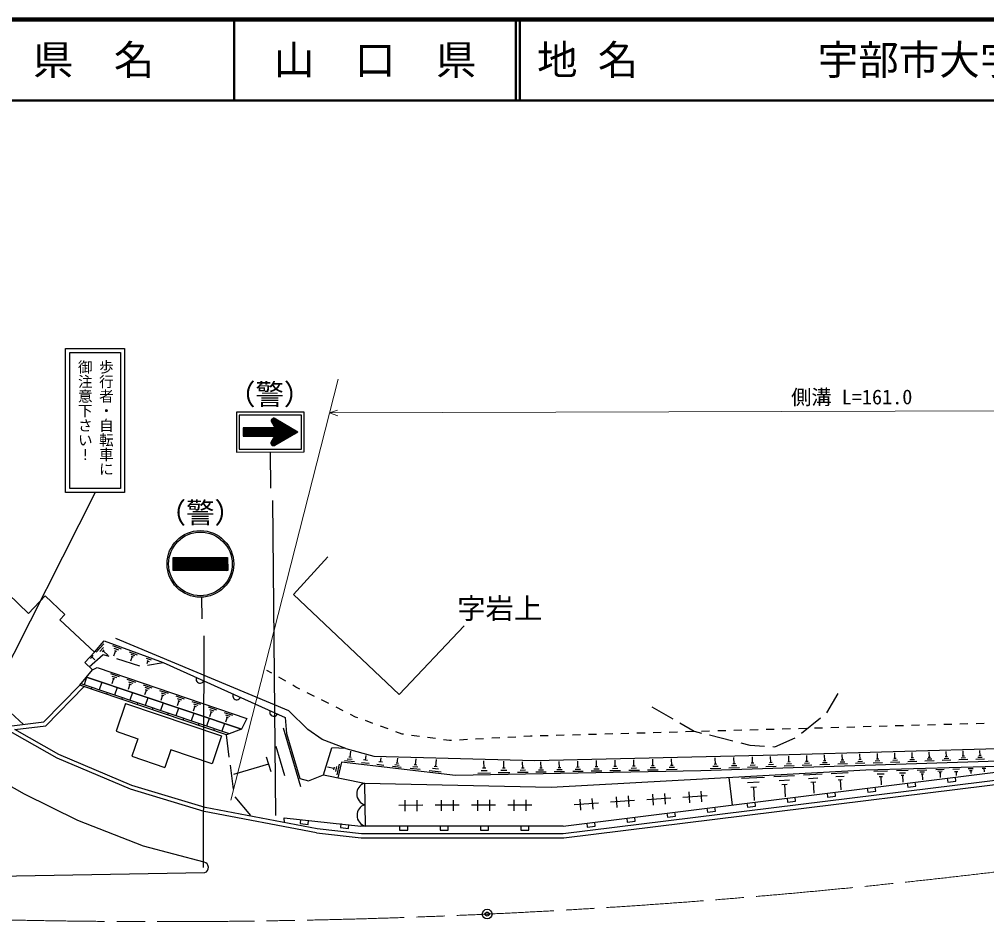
# Model space of a CAD drawing. Units: millimetres, scale not verified. Extents: x 40000 to 680000, y 20000 to 380000.
# Drawn here: x 306460 to 425874, y 268650 to 380000 of the extents above; entities that cross this region are included whole.
import ezdxf
from ezdxf.enums import TextEntityAlignment as Align

# ---------------------------------------------------------------- set-up
doc = ezdxf.new("R2010")
doc.units = ezdxf.units.MM
doc.header["$LTSCALE"] = 1000
doc.header["$PDMODE"] = 32
doc.header["$PDSIZE"] = 500
doc.linetypes.add('CHAIN', pattern=[18.5, 12, -1.5, 3.5, -1.5])
for name, color, linetype, lineweight in [('M-BGD', 7, 'Continuous', 25), ('M-BMK', 2, 'CHAIN', 13), ('M-BMK-HTXT', 7, 'Continuous', 13), ('M-BMK-SRVR', 3, 'Continuous', 25), ('M-STR-HTXT', 7, 'Continuous', 13), ('M-STR-STRC', 7, 'Continuous', 25), ('M-TTL', 2, 'Continuous', 140), ('M-TTL-LINE', 7, 'Continuous', 50)]:
    doc.layers.add(name, color=color, linetype=linetype, lineweight=lineweight)
doc.layers.add('M-TTL-TXT', color=7, linetype='Continuous')
doc.styles.add('@ＭＳ ゴシック', font='')
doc.styles.add('ＭＳ ゴシック', font='')
doc.styles.get('@ＭＳ ゴシック').set_extended_font_data('@MS Gothic')
doc.styles.get('ＭＳ ゴシック').set_extended_font_data('MS Gothic')

msp = doc.modelspace()

# ---------------------------------------------------------------- hatches: boundary and pattern name
at = {"layer": 'M-STR-STRC'}
h = msp.add_hatch(dxfattribs=at)
h.set_pattern_fill('USER', color=256, style=0, pattern_type=2)
h.set_pattern_definition([(45.1025, (340838, 329060), (-141.674, 141.168), []), (45.1025, (340838, 329201), (-141.674, 141.168), [])])
h.paths.add_polyline_path([(340838, 329060), (338104, 330653, 0.92777), (337597, 330319), (337597, 330319, 0.00119), (337598, 330317), (337598, 330317), (337987, 329616), (334090, 329609), (334092, 328562), (337946, 328569), (337559, 327867, 0.00016), (337559, 327867, 0.73411), (337981, 327425)])
h = msp.add_hatch(dxfattribs=at)
h.set_pattern_fill('USER', color=256, style=0, pattern_type=2)
h.set_pattern_definition([(45.1025, (332179, 311983), (-141.674, 141.168), []), (45.1025, (332179, 312124), (-141.674, 141.168), [])])
h.paths.add_polyline_path([(332179, 311983), (332176, 313598), (325439, 313585), (325442, 311971)])

# ---------------------------------------------------------------- linework, layer by layer
at = {"layer": 'M-BGD'}
for p, q in [((344544, 313676), (340286, 309015)), ((303745, 310322), (307600, 306690)), ((307600, 306690), (309631, 308846)), ((309631, 308846), (312074, 306544)), ((340286, 309015), (353340, 296665)), ((312074, 306544), (311467, 305899)), ((311467, 305899), (315718, 301894)), ((353340, 296665), (361383, 305167)), ((339715, 294681), (318381, 303605)), ((306956, 292994), (296484, 302616)), ((315718, 301894), (316945, 303298)), ((315961, 301915), (316877, 302926)), ((316392, 301985), (316850, 302490)), ((316709, 301928), (316938, 302180)), ((316945, 303298), (324216, 300614)), ((317948, 302715), (319039, 302312)), ((318140, 302396), (318686, 302195)), ((318196, 302128), (318469, 302027)), ((315718, 301894), (314529, 300633)), ((315078, 300116), (316818, 301601)), ((315248, 301128), (315582, 301497)), ((315415, 301313), (315784, 300979)), ((316818, 301601), (317491, 301397)), ((316823, 302054), (317429, 301504)), ((318333, 302077), (318091, 301422)), ((318445, 301107), (321307, 300238)), ((320034, 301945), (321006, 301586)), ((320377, 301377), (320162, 300794)), ((320206, 301661), (320691, 301481)), ((320255, 301422), (320498, 301332)), ((322127, 301172), (322727, 300951)), ((314529, 300633), (315499, 299719)), ((315499, 299719), (316080, 300028)), ((316080, 300028), (334546, 293717)), ((322189, 300877), (322489, 300766)), ((322339, 300821), (322206, 300461)), ((322284, 300298), (324216, 300614)), ((313940, 297842), (315499, 299719)), ((314763, 298833), (314445, 297888)), ((314763, 298833), (333872, 292391)), ((333872, 292391), (314763, 298833)), ((317698, 299264), (318781, 298894)), ((318092, 298646), (317870, 297996)), ((317895, 298955), (318436, 298770)), ((317956, 298692), (318227, 298599)), ((319729, 298570), (320803, 298203)), ((337622, 299297), (337017, 299641)), ((339355, 298311), (338488, 298804)), ((309494, 293296), (313940, 297842)), ((332017, 291687), (313940, 297842)), ((332405, 291834), (314081, 298011)), ((315390, 297570), (315323, 297371)), ((316653, 298196), (316334, 297251)), ((318542, 297559), (318224, 296614)), ((320119, 297957), (319899, 297312)), ((319924, 298263), (320461, 298080)), ((319985, 298003), (320253, 297911)), ((321751, 297879), (322816, 297515)), ((321944, 297575), (322477, 297393)), ((340595, 297605), (340221, 297818)), ((341101, 297350), (340595, 297605)), ((317279, 296933), (317210, 296728)), ((319169, 296296), (319098, 296086)), ((320432, 296922), (320113, 295977)), ((322138, 297271), (321919, 296631)), ((322321, 296285), (322003, 295340)), ((322005, 297316), (322271, 297225)), ((323764, 297191), (324821, 296830)), ((324148, 296587), (323931, 295953)), ((323956, 296889), (324485, 296708)), ((324016, 296632), (324280, 296542)), ((325769, 296506), (326818, 296147)), ((325959, 296206), (326484, 296027)), ((342883, 296455), (341992, 296903)), ((406142, 294409), (407534, 296805)), ((319562, 295590), (318397, 292142)), ((319562, 295590), (331429, 291580)), ((321058, 295659), (320985, 295443)), ((322947, 295022), (322873, 294800)), ((324211, 295648), (323892, 294703)), ((326100, 295011), (325782, 294067)), ((326150, 295907), (325935, 295277)), ((326019, 295952), (326281, 295862)), ((327765, 295823), (328806, 295468)), ((328144, 295229), (327930, 294605)), ((327955, 295526), (328475, 295348)), ((328013, 295274), (328274, 295185)), ((329754, 295144), (330786, 294791)), ((344664, 295559), (343774, 296007)), ((346446, 294664), (345555, 295112)), ((384532, 295159), (387125, 293669)), ((324837, 294385), (324760, 294158)), ((327990, 294374), (327671, 293430)), ((330129, 294554), (329917, 293935)), ((329941, 294849), (330458, 294673)), ((330000, 294599), (330258, 294510)), ((331734, 294467), (332758, 294117)), ((332106, 293883), (331896, 293268)), ((331920, 294175), (332432, 294000)), ((331978, 293926), (332234, 293839)), ((342068, 292379), (339715, 294681)), ((347970, 293898), (347337, 294216)), ((348241, 293799), (347970, 293898)), ((403021, 291929), (405365, 293786)), ((311110, 288845), (304380, 292669)), ((305187, 292783), (309494, 293296)), ((326726, 293748), (326648, 293515)), ((328616, 293111), (328535, 292872)), ((329879, 293737), (329561, 292793)), ((331769, 293100), (331450, 292156)), ((334546, 293717), (333872, 292391)), ((350114, 293115), (349177, 293457)), ((351987, 292431), (351050, 292773)), ((387990, 293172), (389754, 292159)), ((407621, 292601), (406625, 292573)), ((409614, 292657), (408618, 292629)), ((411608, 292713), (410611, 292685)), ((413601, 292769), (412604, 292741)), ((415594, 292825), (414597, 292797)), ((417587, 292881), (416590, 292853)), ((419580, 292937), (418584, 292909)), ((421573, 292994), (420577, 292965)), ((423566, 293050), (422570, 293022)), ((425560, 293106), (424563, 293078)), ((311332, 289292), (305917, 292368)), ((318397, 292142), (321099, 291229)), ((331429, 291580), (330264, 288133)), ((330505, 292474), (330423, 292230)), ((333872, 292391), (332017, 291687)), ((332380, 288961), (332017, 291687)), ((332395, 291837), (332392, 291829)), ((333658, 292464), (333599, 292287)), ((339043, 292555), (341181, 285320)), ((339459, 291852), (341078, 286330)), ((343854, 291121), (342068, 292379)), ((353737, 291792), (352923, 292089)), ((353866, 291775), (353737, 291792)), ((355842, 291507), (354854, 291641)), ((357818, 291239), (356830, 291373)), ((367760, 291433), (366765, 291380)), ((369568, 291529), (368756, 291486)), ((369752, 291534), (369568, 291529)), ((371745, 291590), (370748, 291562)), ((373738, 291646), (372741, 291618)), ((375731, 291702), (374734, 291674)), ((377724, 291758), (376728, 291730)), ((379717, 291815), (378721, 291787)), ((381710, 291871), (380714, 291843)), ((383704, 291927), (382707, 291899)), ((385697, 291983), (384700, 291955)), ((387690, 292039), (386693, 292011)), ((389683, 292095), (388686, 292067)), ((389754, 292159), (390682, 291926)), ((391676, 292151), (390680, 292123)), ((391649, 291684), (394550, 290957)), ((393669, 292208), (392673, 292180)), ((395662, 292264), (394666, 292236)), ((397656, 292320), (396659, 292292)), ((399649, 292376), (398652, 292348)), ((401642, 292432), (400645, 292404)), ((403635, 292488), (402638, 292460)), ((405628, 292544), (404632, 292516)), ((321099, 291229), (320364, 289053)), ((338131, 290318), (339200, 286701)), ((346771, 290038), (343854, 291121)), ((359575, 291000), (358806, 291105)), ((359796, 291012), (359575, 291000)), ((361787, 291117), (360791, 291065)), ((363778, 291223), (362782, 291170)), ((365769, 291328), (364773, 291275)), ((395517, 290715), (396645, 290432)), ((396645, 290432), (398469, 290317)), ((399464, 290253), (399721, 290237)), ((399721, 290237), (402225, 291334)), ((400066, 289249), (432164, 290182)), ((320362, 285453), (311332, 289292)), ((320364, 289053), (324440, 287676)), ((325175, 289852), (324440, 287676)), ((330264, 288133), (325175, 289852)), ((336951, 288986), (337486, 287178)), ((344017, 286761), (345027, 290080)), ((346771, 290038), (345027, 290080)), ((346771, 290038), (350240, 289087)), ((347280, 288929), (347367, 289670)), ((349199, 288584), (349265, 289150)), ((350240, 289087), (370084, 288539)), ((370084, 288539), (400066, 289249)), ((452188, 289202), (373610, 279499)), ((399231, 288275), (399204, 289029)), ((401464, 288347), (401438, 289089)), ((403683, 288421), (403656, 289154)), ((405886, 288494), (405860, 289218)), ((408075, 288566), (408049, 289281)), ((410249, 288638), (410224, 289345)), ((412409, 288710), (412384, 289407)), ((414554, 288781), (414529, 289470)), ((416684, 288851), (416660, 289532)), ((418800, 288921), (418776, 289593)), ((421040, 288996), (420764, 288986)), ((420902, 288991), (420878, 289654)), ((423126, 289065), (422854, 289055)), ((422990, 289060), (422966, 289715)), ((425198, 289134), (424929, 289124)), ((425064, 289129), (425040, 289775)), ((320191, 284984), (311110, 288845)), ((332905, 285008), (332511, 287973)), ((337218, 288082), (332878, 286799)), ((345624, 287805), (345472, 287161)), ((345957, 288066), (345654, 286779)), ((346229, 288350), (345770, 286403)), ((360312, 286697), (346229, 288350)), ((347840, 288362), (346604, 288507)), ((347560, 288645), (346942, 288718)), ((347435, 288911), (347126, 288947)), ((349626, 288152), (348683, 288263)), ((349434, 288557), (348963, 288612)), ((351457, 287937), (350582, 288040)), ((351280, 288313), (350842, 288364)), ((351061, 288339), (351122, 288864)), ((353597, 287686), (352539, 287810)), ((353358, 287929), (352829, 287991)), ((353250, 288156), (352986, 288187)), ((353118, 288172), (353192, 288807)), ((355535, 287970), (355220, 288006)), ((355377, 287988), (355466, 288744)), ((358043, 287765), (357673, 287808)), ((357858, 287786), (357962, 288675)), ((363837, 287583), (363820, 288512)), ((366272, 287583), (366256, 288445)), ((368599, 287583), (368584, 288381)), ((370859, 287599), (370845, 288357)), ((373131, 287646), (373117, 288411)), ((373610, 280442), (434794, 288071)), ((375414, 287693), (375400, 288465)), ((377709, 287741), (377694, 288519)), ((380179, 287791), (379851, 287785)), ((380015, 287788), (380000, 288574)), ((382498, 287839), (382168, 287833)), ((382333, 287836), (382318, 288629)), ((384829, 287888), (384496, 287881)), ((384662, 287884), (384648, 288684)), ((387172, 287936), (386836, 287930)), ((387004, 287933), (386989, 288740)), ((430561, 288574), (390586, 287262)), ((392732, 287807), (392062, 287783)), ((392555, 288069), (392220, 288057)), ((392388, 288063), (392359, 288867)), ((395033, 287884), (394378, 287860)), ((394860, 288140), (394532, 288129)), ((394696, 288134), (394668, 288922)), ((397307, 287960), (396665, 287937)), ((397138, 288211), (396816, 288199)), ((396977, 288205), (396949, 288976)), ((399877, 287795), (398620, 287750)), ((399554, 288035), (398925, 288012)), ((399388, 288281), (399073, 288269)), ((402100, 287874), (400863, 287830)), ((401782, 288111), (401164, 288089)), ((401619, 288353), (401310, 288341)), ((404311, 287954), (403089, 287910)), ((403997, 288187), (403386, 288165)), ((403835, 288426), (403530, 288415)), ((406507, 288032), (405300, 287989)), ((406197, 288263), (405593, 288241)), ((406037, 288499), (405735, 288488)), ((408688, 288111), (407496, 288068)), ((408382, 288338), (407786, 288317)), ((408224, 288571), (407926, 288561)), ((410855, 288188), (409677, 288146)), ((410552, 288413), (409963, 288392)), ((410396, 288643), (410102, 288633)), ((410939, 287372), (434794, 288071)), ((413007, 288265), (411844, 288224)), ((412708, 288487), (412126, 288467)), ((412554, 288715), (412263, 288704)), ((415144, 288342), (413996, 288301)), ((414849, 288561), (414275, 288541)), ((414697, 288786), (414410, 288776)), ((417267, 288418), (416133, 288377)), ((416976, 288635), (416409, 288614)), ((416826, 288856), (416542, 288846)), ((419376, 288494), (418256, 288453)), ((419088, 288707), (418528, 288687)), ((418940, 288926), (418660, 288916)), ((421471, 288569), (420365, 288529)), ((421186, 288780), (420634, 288760)), ((423551, 288643), (422460, 288604)), ((423271, 288852), (422725, 288832)), ((425618, 288717), (424540, 288679)), ((425341, 288923), (424802, 288904)), ((342167, 286027), (344017, 286761)), ((344017, 286761), (349079, 285729)), ((345291, 287544), (344518, 287726)), ((345329, 287705), (345253, 287383)), ((355948, 287410), (354688, 287558)), ((355662, 287699), (355033, 287773)), ((358529, 287107), (357048, 287281)), ((358194, 287447), (357453, 287534)), ((390586, 287262), (360312, 286697)), ((364624, 286977), (363074, 286948)), ((364230, 287280), (363456, 287265)), ((364031, 287586), (363643, 287579)), ((367001, 287022), (365564, 286995)), ((366636, 287302), (365918, 287289)), ((366451, 287586), (366092, 287580)), ((369273, 287064), (367944, 287039)), ((368936, 287324), (368271, 287311)), ((368765, 287586), (368432, 287580)), ((371501, 287106), (370237, 287082)), ((371180, 287352), (370548, 287341)), ((371017, 287602), (370701, 287596)), ((372133, 285259), (410939, 287372)), ((373778, 287148), (372503, 287124)), ((373454, 287397), (372817, 287385)), ((373290, 287649), (372972, 287643)), ((376067, 287191), (374780, 287167)), ((375740, 287442), (375097, 287430)), ((375575, 287696), (375253, 287690)), ((378367, 287234), (377069, 287209)), ((378038, 287487), (377389, 287475)), ((377871, 287744), (377546, 287738)), ((380679, 287277), (379370, 287252)), ((380347, 287533), (379692, 287520)), ((383003, 287320), (381682, 287295)), ((382668, 287578), (382007, 287566)), ((385339, 287364), (384006, 287339)), ((385001, 287624), (384334, 287612)), ((387686, 287408), (386341, 287382)), ((387345, 287670), (386673, 287658)), ((393077, 287551), (391737, 287503)), ((395371, 287633), (394059, 287586)), ((397638, 287714), (396353, 287668)), ((399584, 286554), (402150, 286693)), ((403269, 286754), (405586, 286881)), ((406697, 286941), (408783, 287054)), ((407241, 286552), (408284, 286609)), ((411935, 287201), (413629, 287251)), ((412369, 286875), (413215, 286900)), ((414753, 287284), (416191, 287326)), ((415121, 287007), (415840, 287028)), ((415309, 286724), (415669, 286735)), ((415489, 286730), (415514, 285867)), ((417304, 287359), (418510, 287394)), ((417612, 287126), (418216, 287144)), ((417770, 286889), (418072, 286898)), ((417921, 286894), (417942, 286170)), ((419611, 287426), (420609, 287456)), ((419867, 287234), (420365, 287249)), ((419997, 287038), (420246, 287046)), ((420122, 287042), (420139, 286444)), ((421700, 287487), (422508, 287511)), ((421911, 287170), (422315, 287182)), ((422113, 287176), (422128, 286692)), ((423590, 287543), (424226, 287562)), ((423757, 287293), (424075, 287302)), ((423916, 287298), (423927, 286916)), ((425301, 287593), (425782, 287607)), ((425541, 287600), (425555, 287119)), ((307079, 284383), (304637, 285761)), ((329384, 282723), (320362, 285453)), ((341078, 286330), (342167, 286027)), ((349079, 285729), (349161, 280444)), ((349079, 285729), (372133, 285259)), ((394067, 286453), (394450, 283040)), ((395623, 286338), (398455, 286492)), ((396362, 285810), (397778, 285887)), ((400254, 286076), (401536, 286146)), ((400602, 285580), (401244, 285615)), ((400923, 285598), (401007, 284058)), ((403874, 286323), (405032, 286386)), ((404189, 285875), (404768, 285907)), ((404478, 285891), (404554, 284501)), ((407525, 286149), (408046, 286178)), ((407786, 286163), (407854, 284912)), ((412590, 286542), (413014, 286555)), ((412802, 286549), (412832, 285532)), ((416074, 285737), (416135, 285242)), ((417125, 285365), (417063, 285860)), ((421020, 286353), (421082, 285859)), ((421082, 285859), (422071, 285982)), ((422071, 285982), (422009, 286477)), ((313671, 281143), (307079, 284383)), ((329271, 282236), (320191, 284984)), ((384614, 284366), (384704, 283028)), ((386107, 284466), (386196, 283128)), ((388384, 284025), (391369, 284225)), ((389091, 284667), (389181, 283329)), ((390583, 284767), (390673, 283429)), ((396747, 285263), (397455, 285302)), ((397101, 285282), (397193, 283583)), ((406181, 284503), (406242, 284008)), ((407232, 284132), (407170, 284626)), ((411127, 285120), (411189, 284625)), ((411189, 284625), (412178, 284749)), ((412178, 284749), (412116, 285243)), ((416135, 285242), (417125, 285365)), ((335026, 281760), (333099, 284048)), ((353291, 283038), (356282, 283047)), ((354037, 283634), (354041, 282293)), ((355533, 283638), (355537, 282297)), ((357778, 283051), (360769, 283060)), ((358524, 283647), (358528, 282306)), ((360019, 283651), (360023, 282310)), ((362264, 283064), (365255, 283073)), ((363010, 283660), (363014, 282319)), ((364505, 283664), (364509, 282323)), ((366750, 283078), (369741, 283086)), ((367496, 283673), (367500, 282332)), ((368992, 283677), (368996, 282336)), ((374956, 283123), (377940, 283323)), ((375662, 283765), (375752, 282427)), ((377154, 283865), (377244, 282527)), ((379432, 283423), (382416, 283624)), ((380138, 284065), (380228, 282727)), ((381630, 284166), (381720, 282828)), ((383908, 283724), (386892, 283925)), ((396287, 283270), (396349, 282775)), ((397338, 282898), (397277, 283393)), ((401234, 283886), (401296, 283392)), ((401296, 283392), (402285, 283515)), ((402285, 283515), (402223, 284010)), ((406242, 284008), (407232, 284132)), ((343149, 279600), (329271, 282236)), ((343238, 280091), (329384, 282723)), ((386394, 282036), (386456, 281541)), ((387445, 281665), (387384, 282159)), ((391341, 282653), (391403, 282158)), ((391403, 282158), (392392, 282281)), ((392392, 282281), (392330, 282776)), ((394557, 282085), (394558, 282080)), ((396349, 282775), (397338, 282898)), ((321807, 277945), (313671, 281143)), ((339177, 280862), (339156, 281463)), ((339156, 281463), (348602, 280444)), ((341183, 281256), (341132, 280760)), ((341132, 280760), (342124, 280659)), ((342124, 280659), (342175, 281155)), ((346142, 280751), (346092, 280255)), ((347083, 280154), (347134, 280650)), ((376501, 280802), (376563, 280308)), ((377552, 280431), (377491, 280926)), ((381448, 281419), (381510, 280925)), ((381510, 280925), (382499, 281048)), ((382499, 281048), (382437, 281543)), ((386456, 281541), (387445, 281665)), ((343149, 279600), (348666, 279002)), ((348707, 279501), (343238, 280091)), ((346092, 280255), (347083, 280154)), ((373610, 280442), (348602, 280444)), ((373610, 279499), (348707, 279501)), ((353410, 280444), (353410, 279945)), ((353410, 279945), (354407, 279945)), ((354407, 279945), (354407, 280444)), ((358395, 280443), (358395, 279945)), ((358395, 279945), (359392, 279945)), ((359392, 279945), (359392, 280443)), ((363379, 280443), (363379, 279944)), ((363379, 279944), (364376, 279944)), ((364376, 279944), (364376, 280443)), ((368364, 280442), (368364, 279944)), ((368364, 279944), (369361, 279944)), ((369361, 279944), (369361, 280442)), ((376563, 280308), (377552, 280431)), ((348666, 279002), (373630, 279000)), ((329266, 275999), (321807, 277945)), ((302851, 274254), (329373, 274704))]:
    msp.add_line(p, q, dxfattribs=at)
for points in [[(324216, 300614), (339281, 293853), (339459, 291852)], [(305917, 292368), (309727, 292822), (314463, 297663)], [(373671, 279004), (452247, 288707), (469553, 290664), (490465, 289571)]]:
    msp.add_lwpolyline(points, dxfattribs=at)
for centre, radius, start, end in [((328764, 298573), 498, 155.83346, 335.83346), ((333312, 296532), 498, 155.83346, 335.83346), ((337860, 294491), 498, 155.83346, 335.83346), ((349477, 284413), 1374, 106.82032, 254.95614), ((349518, 281771), 1374, 106.82032, 254.95614), ((329117, 275334), 681, 292.12095, 77.35246)]:
    msp.add_arc(centre, radius, start, end, dxfattribs=at)
at = {"layer": 'M-BMK'}
msp.add_arc((324104, 1134716), 866066, 266.2876, 280.26879, dxfattribs=at)
at = {"layer": 'M-BMK-SRVR'}
msp.add_circle((364213, 269579), 598, dxfattribs=at)
msp.add_point((364213, 269579), dxfattribs=at)
at = {"layer": 'M-STR-HTXT'}
for p, q in [((332574, 283629), (345826, 335600)), ((472658, 331821), (344761, 331427)), ((344761, 331427), (345757, 331779)), ((344761, 331427), (345760, 331081))]:
    msp.add_line(p, q, dxfattribs=at)
at = {"layer": 'M-STR-STRC'}
for p, q in [((337987, 329616), (334090, 329609)), ((334090, 329609), (334092, 328562)), ((337598, 330317), (337987, 329616)), ((340838, 329060), (338104, 330653)), ((334092, 328562), (337946, 328569)), ((337946, 328569), (337559, 327867)), ((340838, 329060), (337981, 327425)), ((337443, 326612), (337451, 322148)), ((315803, 321624), (292557, 275614)), ((338131, 281736), (337758, 320630)), ((328967, 308682), (328972, 306029)), ((329179, 275339), (329279, 303902))]:
    msp.add_line(p, q, dxfattribs=at)
for points in [[(312178, 339393), (319428, 339393), (319428, 321624), (312178, 321624)], [(312678, 338893), (318928, 338893), (318928, 322124), (312678, 322124)], [(341604, 331524), (333265, 331509), (333273, 326605), (341613, 326620)], [(341272, 331163), (333598, 331149), (333605, 326938), (341280, 326952)], [(325439, 313585), (332176, 313598), (332179, 311983), (325442, 311971)]]:
    msp.add_lwpolyline(points, close=True, dxfattribs=at)
for radius in [4115, 3926]:
    msp.add_circle((328809, 312794), radius, dxfattribs=at)
for centre, radius, start, end in [((337863, 330467), 305, 37.66571, 209.35495), ((337839, 327712), 320, 151.08661, 296.25421)]:
    msp.add_arc(centre, radius, start, end, dxfattribs=at)
at = {"layer": 'M-TTL'}
msp.add_line((680000, 380000), (40000, 380000), dxfattribs=at)
at = {"layer": 'M-TTL-LINE'}
for p, q in [((333000, 380000), (333000, 370000)), ((367750, 380000), (367750, 370000)), ((368250, 380000), (368250, 370000)), ((40000, 370000), (680000, 370000))]:
    msp.add_line(p, q, dxfattribs=at)

# ---------------------------------------------------------------- texts
at = {"layer": 'M-BMK-HTXT', "style": 'ＭＳ ゴシック'}
msp.add_text('字岩上', height=2566, rotation=0.103, dxfattribs=at).set_placement((365765, 305253), align=Align.BOTTOM_CENTER)
at = {"layer": 'M-STR-HTXT', "style": 'ＭＳ ゴシック'}
msp.add_text('側溝 L=161.0', height=1833, rotation=0.177, dxfattribs=at).set_placement((409221, 331925), align=Align.BOTTOM_CENTER)
at = {"layer": 'M-STR-STRC', "style": '@ＭＳ ゴシック'}
for s, p in [('御注意下さい！', (313523, 331707)), ('歩行者・自転車に', (316123, 330811))]:
    msp.add_text(s, height=1320, rotation=270, dxfattribs=at).set_placement(p, align=Align.BOTTOM_CENTER)
at = {"layer": 'M-STR-STRC', "style": 'ＭＳ ゴシック'}
for p in [(337362, 331674), (328797, 317057)]:
    msp.add_text('（警）', height=2566, dxfattribs=at).set_placement(p, align=Align.BOTTOM_CENTER)
at = {"layer": 'M-TTL-TXT', "style": 'ＭＳ ゴシック'}
for s, p in [('県\u3000名', (315625, 375000)), ('山\u3000口\u3000県', (350375, 375000))]:
    msp.add_text(s, height=3666, dxfattribs=at).set_placement(p, align=Align.MIDDLE_CENTER)
for s, p in [('地 名', (370380, 375000)), ('宇部市大字西岐波', (405024, 375000))]:
    msp.add_text(s, height=3666, dxfattribs=at).set_placement(p, align=Align.MIDDLE_LEFT)

doc.saveas('drawing.dxf')
